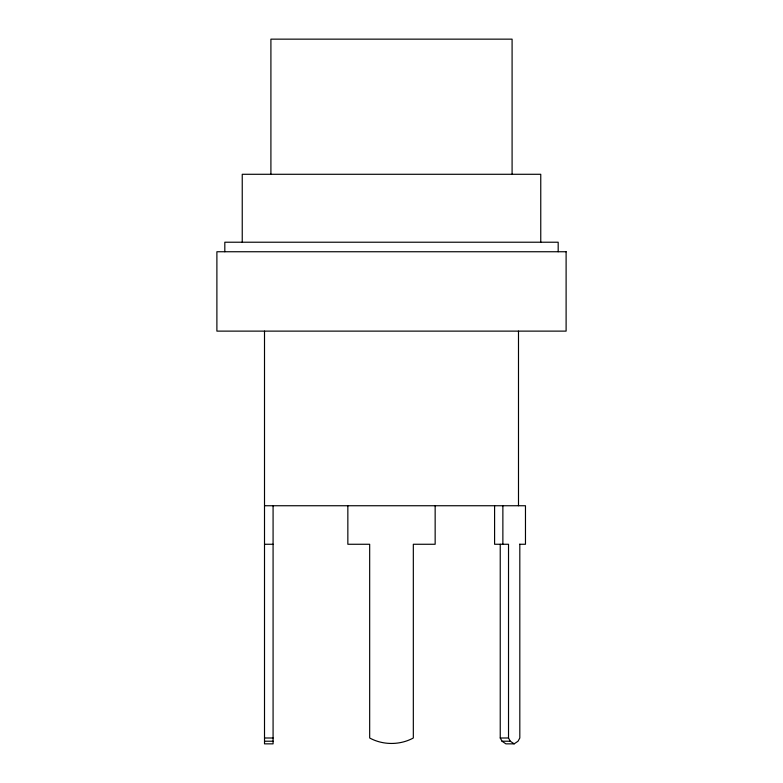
<?xml version="1.0" encoding="UTF-8"?>
<svg xmlns="http://www.w3.org/2000/svg" width="783" height="783" viewBox="0 0 783 783"><rect width="100%" height="100%" fill="white"/><g stroke="black" fill="none" stroke-linecap="round" stroke-linejoin="round"><path stroke-width="1.17" d="M500.239 544.263L500.239 737.997L502.02 741.217L505.887 743.85L514.167 743.85L518.033 741.217L519.814 737.997L519.814 544.263M264.507 505.74L525.471 505.74L525.471 544.263L519.55 544.263M264.507 544.263L273.081 544.263M264.507 737.997L273.081 737.997M500.239 737.997L508.519 737.997L510.301 741.217L514.167 743.85M264.507 741.217L273.081 741.217M502.02 741.217L510.301 741.217M558.181 251.744L558.181 242.221L224.819 242.221L224.819 251.744M540.759 242.221L540.759 174.286L242.241 174.286L242.241 242.221M518.493 331.121L518.493 505.74M512.092 174.462L512.092 39.15L270.908 39.15L270.908 174.462M508.519 737.997L508.519 544.263L494.592 544.263L494.592 505.74M502.872 505.74L502.872 544.263M435.152 505.74L435.152 544.263L413.326 544.263L413.326 737.997C399.956 745.269 383.044 745.269 369.674 737.997L369.674 544.263L347.848 544.263L347.848 505.74M273.081 505.74L273.081 743.85L264.507 743.85L264.507 331.121M566.109 251.744L216.891 251.744L216.891 331.121L566.109 331.121L566.109 251.744"/></g></svg>
